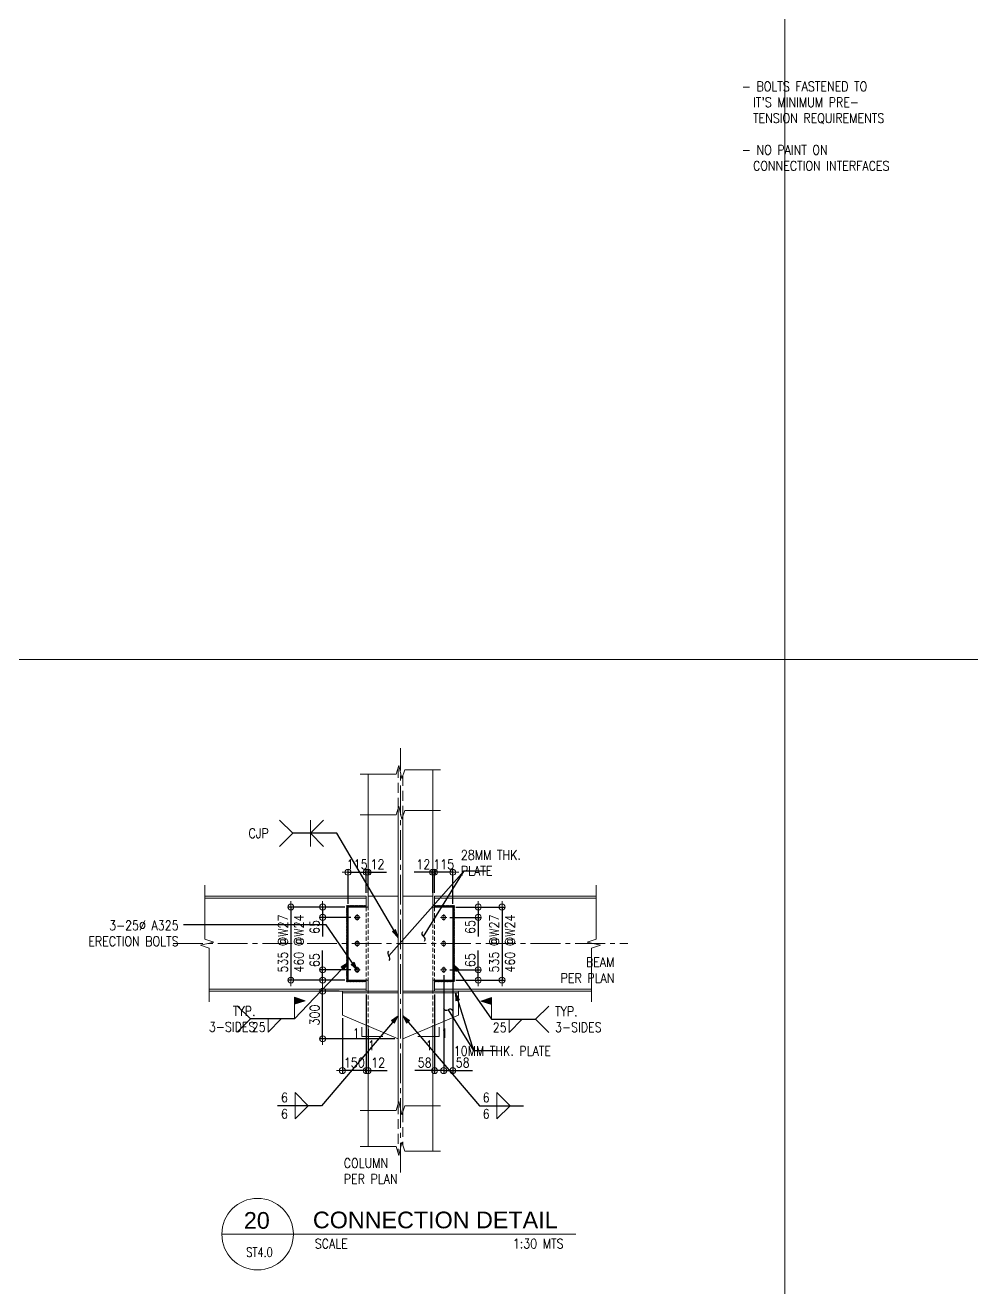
# Model space of a CAD drawing. Header units: millimetres. Extents: x 0 to 437400, y -4782 to 73710.
# Drawn here: x 87559 to 93515, y 4180 to 12128 of the extents above; entities that cross this region are included whole.
import ezdxf
from ezdxf.enums import TextEntityAlignment as Align

# ---------------------------------------------------------------- set-up
doc = ezdxf.new("R2010")
doc.units = ezdxf.units.MM
doc.header["$LTSCALE"] = 10
doc.header["$MEASUREMENT"] = 0
for name, pattern in [('CENTER2', [1.125, 0.75, -0.125, 0.125, -0.125]), ('HIDDEN', [0.375, 0.25, -0.125]), ('HIDDEN2', [0.1875, 0.125, -0.0625])]:
    doc.linetypes.add(name, pattern=pattern)
doc.layers.get('0').update_dxf_attribs({"lineweight": 9})
for name, color, linetype, lineweight in [('.3 - YELLOW', 2, 'Continuous', 15), ('DIM', 1, 'Continuous', 5), ('HATCH', 8, 'Continuous', 5), ('OUTLINE', 1, 'HIDDEN', 9), ('S-ANNO-DIMS', 1, 'Continuous', 5), ('S-Anno-Text', 52, 'Continuous', 15), ('S-ANNO-WELD', 1, 'Continuous', 9), ('S-BEAM', 3, 'Continuous', 15), ('S-BEAM-IDEN', 2, 'Continuous', 9), ('S-BRACE', 2, 'Continuous', 9), ('S-DETL-FAST', 40, 'Continuous', 9), ('S-DETL-LN04', 4, 'Continuous', 9), ('S_GUSSET PLATE', 4, 'Continuous', 15), ('S_PLATE', 2, 'Continuous', 15)]:
    doc.layers.add(name, color=color, linetype=linetype, lineweight=lineweight)
doc.layers.add('S-DETL-GRID', color=62, linetype='Continuous', lineweight=9, plot=False)
doc.styles.add('1', font='romans.shx', dxfattribs={"width": 0.85, "height": 60})
doc.styles.add('2', font='simplex.shx', dxfattribs={"width": 0.95, "height": 40})
doc.styles.add('SHEETNAME', font='simplex.shx', dxfattribs={"width": 0.75, "height": 200})
doc.styles.add('TITLE1', font='HELV.shx', dxfattribs={"height": 500})
doc.dimstyles.new('ESCA30', dxfattribs={"dimtxt": 60, "dimasz": 0.5, "dimexe": 20, "dimexo": 20, "dimgap": 20, "dimtad": 1, "dimdec": 0, "dimrnd": 1, "dimdsep": 46, "dimtxsty": '1', "dimblk1": 'ESCADIM_ARW', "dimblk2": 'ESCADIM_ARW', "dimsah": 1, "dimcen": 50, "dimclrd": 256, "dimclre": 256, "dimclrt": 52, "dimadec": 0, "dimazin": 0, "dimtfac": 1, "dimtdec": 0, "dimtofl": 0, "dimtmove": 0, "dimatfit": 3, "dimldrblk": 'ESCADIM_ARW', "dimfxl": 1, "dimtolj": 1, "dimtzin": 0, "dimarcsym": 0})
doc.dimstyles.new('ESCA_ARW$7', dxfattribs={"dimtxt": 200, "dimasz": 1, "dimexe": 100, "dimexo": 100, "dimgap": 100, "dimtad": 1, "dimdec": 0, "dimrnd": 1, "dimdsep": 46, "dimtxsty": '1', "dimblk1": 'dim_arw', "dimblk2": 'dim_arw', "dimsah": 1, "dimcen": 50, "dimclrd": 1, "dimclre": 256, "dimclrt": 52, "dimadec": 0, "dimazin": 0, "dimtfac": 1, "dimtofl": 0, "dimtmove": 0, "dimatfit": 3, "dimldrblk": 'dim_arw', "dimfxl": 1, "dimtolj": 1, "dimtzin": 0, "dimarcsym": 0})

# ---------------------------------------------------------------- blocks, each defined once
blk = doc.blocks.new('ESCADIM_ARW')
at = {"color": 9}
blk.add_line((75, 0), (-75, 0), dxfattribs=at)
blk.add_circle((0, 0), 37.5, dxfattribs=at)
blk = doc.blocks.new('*D212')
at = {"layer": 'Defpoints', "color": 0, "transparency": 16777216}
for p in [(90192.2, 6167.4), (90134.7, 6047.4), (90134.7, 5547.3)]:
    blk.add_point(p, dxfattribs=at)
at = {"layer": 'S-ANNO-DIMS', "lineweight": -2, "transparency": 16777216}
for p, q in [((90192.2, 6147.4), (90192.2, 5527.3)), ((90134.7, 6027.4), (90134.7, 5527.3)), ((90134.7, 5547.3), (90011.7, 5547.3)), ((90191.7, 5547.3), (90135.2, 5547.3))]:
    blk.add_line(p, q, dxfattribs=at)
at = {"layer": 'S-ANNO-DIMS', "lineweight": -2, "transparency": 16777216, "xscale": 0.5, "yscale": 0.5, "zscale": 0.5, "rotation": 180}
blk.add_blockref('ESCADIM_ARW', (90134.7, 5547.3), dxfattribs=at)
at = {"layer": 'S-ANNO-DIMS', "lineweight": -2, "transparency": 16777216, "xscale": 0.5, "yscale": 0.5, "zscale": 0.5}
blk.add_blockref('ESCADIM_ARW', (90192.2, 5547.3), dxfattribs=at)
at = {"layer": 'S-ANNO-DIMS', "color": 52, "transparency": 16777216, "insert": (90072.9, 5597.3), "char_height": 60, "attachment_point": 5, "style": '1'}
blk.add_mtext('\\A1;58', dxfattribs=at)
blk = doc.blocks.new('*D213')
at = {"layer": 'Defpoints', "color": 0, "transparency": 16777216}
for p in [(90192.2, 6167.4), (90249.7, 6121.8), (90249.7, 5547.3)]:
    blk.add_point(p, dxfattribs=at)
at = {"layer": 'S-ANNO-DIMS', "lineweight": -2, "transparency": 16777216}
for p, q in [((90192.2, 6147.4), (90192.2, 5527.3)), ((90249.7, 6101.8), (90249.7, 5527.3)), ((90192.7, 5547.3), (90249.2, 5547.3)), ((90249.7, 5547.3), (90372.8, 5547.3))]:
    blk.add_line(p, q, dxfattribs=at)
at = {"layer": 'S-ANNO-DIMS', "lineweight": -2, "transparency": 16777216, "xscale": 0.5, "yscale": 0.5, "zscale": 0.5, "rotation": 180}
blk.add_blockref('ESCADIM_ARW', (90192.2, 5547.3), dxfattribs=at)
at = {"layer": 'S-ANNO-DIMS', "lineweight": -2, "transparency": 16777216, "xscale": 0.5, "yscale": 0.5, "zscale": 0.5}
blk.add_blockref('ESCADIM_ARW', (90249.7, 5547.3), dxfattribs=at)
at = {"layer": 'S-ANNO-DIMS', "color": 52, "transparency": 16777216, "insert": (90311.5, 5597.3), "char_height": 60, "attachment_point": 5, "style": '1'}
blk.add_mtext('\\A1;58', dxfattribs=at)
blk = doc.blocks.new('*D214')
at = {"layer": 'Defpoints', "color": 0, "transparency": 16777216}
for p in [(90134.7, 6796.1), (90134.7, 6646.1), (90249.7, 6576.8)]:
    blk.add_point(p, dxfattribs=at)
at = {"layer": 'S-ANNO-DIMS', "lineweight": -2, "transparency": 16777216}
for p, q in [((90134.7, 6666.1), (90134.7, 6816.1)), ((90249.2, 6796.1), (90135.2, 6796.1)), ((90249.7, 6596.8), (90249.7, 6816.1))]:
    blk.add_line(p, q, dxfattribs=at)
at = {"layer": 'S-ANNO-DIMS', "lineweight": -2, "transparency": 16777216, "xscale": 0.5, "yscale": 0.5, "zscale": 0.5, "rotation": 180}
blk.add_blockref('ESCADIM_ARW', (90134.7, 6796.1), dxfattribs=at)
at = {"layer": 'S-ANNO-DIMS', "lineweight": -2, "transparency": 16777216, "xscale": 0.5, "yscale": 0.5, "zscale": 0.5}
blk.add_blockref('ESCADIM_ARW', (90249.7, 6796.1), dxfattribs=at)
at = {"layer": 'S-ANNO-DIMS', "color": 52, "transparency": 16777216, "insert": (90192.2, 6846.1), "char_height": 60, "attachment_point": 5, "style": '1'}
blk.add_mtext('\\A1;115', dxfattribs=at)
blk = doc.blocks.new('*D215')
at = {"layer": 'Defpoints', "color": 0, "transparency": 16777216}
for p in [(89704.9, 6047.4), (89554.9, 5897.4), (89554.9, 5547.3)]:
    blk.add_point(p, dxfattribs=at)
at = {"layer": 'S-ANNO-DIMS', "lineweight": -2, "transparency": 16777216}
for p, q in [((89704.9, 6027.4), (89704.9, 5527.3)), ((89554.9, 5877.4), (89554.9, 5527.3)), ((89704.4, 5547.3), (89555.4, 5547.3))]:
    blk.add_line(p, q, dxfattribs=at)
at = {"layer": 'S-ANNO-DIMS', "lineweight": -2, "transparency": 16777216, "xscale": 0.5, "yscale": 0.5, "zscale": 0.5, "rotation": 180}
blk.add_blockref('ESCADIM_ARW', (89554.9, 5547.3), dxfattribs=at)
at = {"layer": 'S-ANNO-DIMS', "lineweight": -2, "transparency": 16777216, "xscale": 0.5, "yscale": 0.5, "zscale": 0.5}
blk.add_blockref('ESCADIM_ARW', (89704.9, 5547.3), dxfattribs=at)
at = {"layer": 'S-ANNO-DIMS', "color": 52, "transparency": 16777216, "insert": (89629.9, 5597.3), "char_height": 60, "attachment_point": 5, "style": '1'}
blk.add_mtext('\\A1;150', dxfattribs=at)
blk = doc.blocks.new('*D216')
at = {"layer": 'Defpoints', "color": 0, "transparency": 16777216}
for p in [(89430.4, 6047.4), (89554.9, 6047.4), (89905.1, 5747.4)]:
    blk.add_point(p, dxfattribs=at)
at = {"layer": 'S-ANNO-DIMS', "lineweight": -2, "transparency": 16777216}
for p, q in [((89534.9, 6047.4), (89410.4, 6047.4)), ((89430.4, 5747.9), (89430.4, 6046.9)), ((89885.1, 5747.4), (89410.4, 5747.4))]:
    blk.add_line(p, q, dxfattribs=at)
at = {"layer": 'S-ANNO-DIMS', "lineweight": -2, "transparency": 16777216, "xscale": 0.5, "yscale": 0.5, "zscale": 0.5}
for p, rotation in [((89430.4, 6047.4), 90), ((89430.4, 5747.4), 270)]:
    blk.add_blockref('ESCADIM_ARW', p, dxfattribs=dict(at, rotation=rotation))
at = {"layer": 'S-ANNO-DIMS', "color": 52, "transparency": 16777216, "insert": (89380.4, 5897.4), "char_height": 60, "attachment_point": 5, "rotation": 90, "style": '1'}
blk.add_mtext('\\A1;300', dxfattribs=at)
blk = doc.blocks.new('*D217')
at = {"layer": 'Defpoints', "color": 0, "transparency": 16777216}
for p in [(90134.7, 6796.1), (90123.2, 6646.4), (90134.7, 6646.1)]:
    blk.add_point(p, dxfattribs=at)
at = {"layer": 'S-ANNO-DIMS', "lineweight": -2, "transparency": 16777216}
for p, q in [((90122.7, 6796.1), (90006.9, 6796.1)), ((90123.2, 6666.4), (90123.2, 6816.1)), ((90134.7, 6666.1), (90134.7, 6816.1)), ((90135.2, 6796.1), (90135.7, 6796.1))]:
    blk.add_line(p, q, dxfattribs=at)
at = {"layer": 'S-ANNO-DIMS', "lineweight": -2, "transparency": 16777216, "xscale": 0.5, "yscale": 0.5, "zscale": 0.5}
blk.add_blockref('ESCADIM_ARW', (90123.2, 6796.1), dxfattribs=at)
at = {"layer": 'S-ANNO-DIMS', "lineweight": -2, "transparency": 16777216, "xscale": 0.5, "yscale": 0.5, "zscale": 0.5, "rotation": 180}
blk.add_blockref('ESCADIM_ARW', (90134.7, 6796.1), dxfattribs=at)
at = {"layer": 'S-ANNO-DIMS', "color": 52, "transparency": 16777216, "insert": (90064.6, 6846.1), "char_height": 60, "attachment_point": 5, "style": '1'}
blk.add_mtext('\\A1;12', dxfattribs=at)
blk = doc.blocks.new('HBOLTP')
at = {"color": 0, "linetype": 'ByBlock'}
blk.add_lwpolyline([(-0.25, 0.43), (-0.5, 0), (-0.25, -0.43), (0.25, -0.43), (0.5, 0), (0.25, 0.43)], close=True, dxfattribs=at)
blk.add_circle((0, 0), 0.433, dxfattribs=at)
blk = doc.blocks.new('*D218')
at = {"layer": 'Defpoints', "color": 0, "transparency": 16777216}
for p in [(90249.7, 6576.8), (90249.7, 6116.8), (90559.7, 6116.8)]:
    blk.add_point(p, dxfattribs=at)
at = {"layer": 'S-ANNO-DIMS', "lineweight": -2, "transparency": 16777216}
for p, q in [((90269.7, 6576.8), (90579.7, 6576.8)), ((90559.7, 6576.3), (90559.7, 6117.3)), ((90269.7, 6116.8), (90579.7, 6116.8))]:
    blk.add_line(p, q, dxfattribs=at)
at = {"layer": 'S-ANNO-DIMS', "lineweight": -2, "transparency": 16777216, "xscale": 0.5, "yscale": 0.5, "zscale": 0.5}
for p, rotation in [((90559.7, 6576.8), 90), ((90559.7, 6116.8), 270)]:
    blk.add_blockref('ESCADIM_ARW', p, dxfattribs=dict(at, rotation=rotation))
at = {"layer": 'S-ANNO-DIMS', "color": 52, "transparency": 16777216, "char_height": 60, "attachment_point": 5, "rotation": 90, "style": '1'}
for s, insert in [('\\A1;535 @W27   ', (90509.7, 6346.8)), ('\\A1;460 @W24', (90609.7, 6346.8))]:
    blk.add_mtext(s, dxfattribs=dict(at, insert=insert))
blk = doc.blocks.new('*D219')
at = {"layer": 'Defpoints', "color": 0, "transparency": 16777216}
for p in [(90249.7, 6576.8), (90409.7, 6576.8), (90211.7, 6511.8)]:
    blk.add_point(p, dxfattribs=at)
at = {"layer": 'S-ANNO-DIMS', "lineweight": -2, "transparency": 16777216}
for p, q in [((90269.7, 6576.8), (90429.7, 6576.8)), ((90409.7, 6576.3), (90409.7, 6512.3)), ((90231.7, 6511.8), (90429.7, 6511.8)), ((90409.7, 6511.8), (90409.7, 6391.1))]:
    blk.add_line(p, q, dxfattribs=at)
at = {"layer": 'S-ANNO-DIMS', "lineweight": -2, "transparency": 16777216, "xscale": 0.5, "yscale": 0.5, "zscale": 0.5}
for p, rotation in [((90409.7, 6576.8), 90), ((90409.7, 6511.8), 270)]:
    blk.add_blockref('ESCADIM_ARW', p, dxfattribs=dict(at, rotation=rotation))
at = {"layer": 'S-ANNO-DIMS', "color": 52, "transparency": 16777216, "insert": (90359.7, 6451.2), "char_height": 60, "attachment_point": 5, "rotation": 90, "style": '1'}
blk.add_mtext('\\A1;65', dxfattribs=at)
blk = doc.blocks.new('*D220')
at = {"layer": 'Defpoints', "color": 0, "transparency": 16777216}
for p in [(90211.7, 6181.8), (90249.7, 6116.8), (90409.7, 6116.8)]:
    blk.add_point(p, dxfattribs=at)
at = {"layer": 'S-ANNO-DIMS', "lineweight": -2, "transparency": 16777216}
for p, q in [((90409.7, 6181.8), (90409.7, 6302.4)), ((90231.7, 6181.8), (90429.7, 6181.8)), ((90409.7, 6117.3), (90409.7, 6181.3)), ((90269.7, 6116.8), (90429.7, 6116.8))]:
    blk.add_line(p, q, dxfattribs=at)
at = {"layer": 'S-ANNO-DIMS', "lineweight": -2, "transparency": 16777216, "xscale": 0.5, "yscale": 0.5, "zscale": 0.5}
for p, rotation in [((90409.7, 6181.8), 90), ((90409.7, 6116.8), 270)]:
    blk.add_blockref('ESCADIM_ARW', p, dxfattribs=dict(at, rotation=rotation))
at = {"layer": 'S-ANNO-DIMS', "color": 52, "transparency": 16777216, "insert": (90359.7, 6242.4), "char_height": 60, "attachment_point": 5, "rotation": 90, "style": '1'}
blk.add_mtext('\\A1;65', dxfattribs=at)
blk = doc.blocks.new('*D221')
at = {"layer": 'Defpoints', "color": 0, "transparency": 16777216}
for p in [(89704.9, 6047.4), (89716.9, 5828.1), (89716.9, 5547.3)]:
    blk.add_point(p, dxfattribs=at)
at = {"layer": 'S-ANNO-DIMS', "lineweight": -2, "transparency": 16777216}
for p, q in [((89704.9, 6027.4), (89704.9, 5527.3)), ((89716.9, 5808.1), (89716.9, 5527.3)), ((89704.4, 5547.3), (89703.9, 5547.3)), ((89717.4, 5547.3), (89837.6, 5547.3))]:
    blk.add_line(p, q, dxfattribs=at)
at = {"layer": 'S-ANNO-DIMS', "lineweight": -2, "transparency": 16777216, "xscale": 0.5, "yscale": 0.5, "zscale": 0.5}
blk.add_blockref('ESCADIM_ARW', (89704.9, 5547.3), dxfattribs=at)
at = {"layer": 'S-ANNO-DIMS', "lineweight": -2, "transparency": 16777216, "xscale": 0.5, "yscale": 0.5, "zscale": 0.5, "rotation": 180}
blk.add_blockref('ESCADIM_ARW', (89716.9, 5547.3), dxfattribs=at)
at = {"layer": 'S-ANNO-DIMS', "color": 52, "transparency": 16777216, "insert": (89779.9, 5597.3), "char_height": 60, "attachment_point": 5, "style": '1'}
blk.add_mtext('\\A1;12', dxfattribs=at)
blk = doc.blocks.new('*D222')
at = {"layer": 'Defpoints', "color": 0, "transparency": 16777216}
for p in [(89705.4, 6796.1), (89705.4, 6646.1), (89590.4, 6576.8)]:
    blk.add_point(p, dxfattribs=at)
at = {"layer": 'S-ANNO-DIMS', "lineweight": -2, "transparency": 16777216}
for p, q in [((89590.4, 6596.8), (89590.4, 6816.1)), ((89590.9, 6796.1), (89704.9, 6796.1)), ((89705.4, 6666.1), (89705.4, 6816.1))]:
    blk.add_line(p, q, dxfattribs=at)
at = {"layer": 'S-ANNO-DIMS', "lineweight": -2, "transparency": 16777216, "xscale": 0.5, "yscale": 0.5, "zscale": 0.5, "rotation": 180}
blk.add_blockref('ESCADIM_ARW', (89590.4, 6796.1), dxfattribs=at)
at = {"layer": 'S-ANNO-DIMS', "lineweight": -2, "transparency": 16777216, "xscale": 0.5, "yscale": 0.5, "zscale": 0.5}
blk.add_blockref('ESCADIM_ARW', (89705.4, 6796.1), dxfattribs=at)
at = {"layer": 'S-ANNO-DIMS', "color": 52, "transparency": 16777216, "insert": (89647.9, 6846.1), "char_height": 60, "attachment_point": 5, "style": '1'}
blk.add_mtext('\\A1;115', dxfattribs=at)
blk = doc.blocks.new('*D223')
at = {"layer": 'Defpoints', "color": 0, "transparency": 16777216}
for p in [(89705.4, 6796.1), (89705.4, 6646.1), (89716.9, 6646.4)]:
    blk.add_point(p, dxfattribs=at)
at = {"layer": 'S-ANNO-DIMS', "lineweight": -2, "transparency": 16777216}
for p, q in [((89704.9, 6796.1), (89704.4, 6796.1)), ((89705.4, 6666.1), (89705.4, 6816.1)), ((89716.9, 6666.4), (89716.9, 6816.1)), ((89717.4, 6796.1), (89833.2, 6796.1))]:
    blk.add_line(p, q, dxfattribs=at)
at = {"layer": 'S-ANNO-DIMS', "lineweight": -2, "transparency": 16777216, "xscale": 0.5, "yscale": 0.5, "zscale": 0.5}
blk.add_blockref('ESCADIM_ARW', (89705.4, 6796.1), dxfattribs=at)
at = {"layer": 'S-ANNO-DIMS', "lineweight": -2, "transparency": 16777216, "xscale": 0.5, "yscale": 0.5, "zscale": 0.5, "rotation": 180}
blk.add_blockref('ESCADIM_ARW', (89716.9, 6796.1), dxfattribs=at)
at = {"layer": 'S-ANNO-DIMS', "color": 52, "transparency": 16777216, "insert": (89775.6, 6846.1), "char_height": 60, "attachment_point": 5, "style": '1'}
blk.add_mtext('\\A1;12', dxfattribs=at)
blk = doc.blocks.new('*D224')
at = {"layer": 'Defpoints', "color": 0, "transparency": 16777216}
for p in [(89590.4, 6576.8), (89230.4, 6116.8), (89590.4, 6116.8)]:
    blk.add_point(p, dxfattribs=at)
at = {"layer": 'S-ANNO-DIMS', "lineweight": -2, "transparency": 16777216}
for p, q in [((89570.4, 6576.8), (89210.4, 6576.8)), ((89230.4, 6576.3), (89230.4, 6117.3)), ((89570.4, 6116.8), (89210.4, 6116.8))]:
    blk.add_line(p, q, dxfattribs=at)
at = {"layer": 'S-ANNO-DIMS', "lineweight": -2, "transparency": 16777216, "xscale": 0.5, "yscale": 0.5, "zscale": 0.5}
for p, rotation in [((89230.4, 6576.8), 90), ((89230.4, 6116.8), 270)]:
    blk.add_blockref('ESCADIM_ARW', p, dxfattribs=dict(at, rotation=rotation))
at = {"layer": 'S-ANNO-DIMS', "color": 52, "transparency": 16777216, "char_height": 60, "attachment_point": 5, "rotation": 90, "style": '1'}
for s, insert in [('\\A1;535 @W27   ', (89180.4, 6346.8)), ('\\A1;460 @W24', (89280.4, 6346.8))]:
    blk.add_mtext(s, dxfattribs=dict(at, insert=insert))
blk = doc.blocks.new('*D225')
at = {"layer": 'Defpoints', "color": 0, "transparency": 16777216}
for p in [(89430.4, 6576.8), (89590.4, 6576.8), (89628.5, 6511.8)]:
    blk.add_point(p, dxfattribs=at)
at = {"layer": 'S-ANNO-DIMS', "lineweight": -2, "transparency": 16777216}
for p, q in [((89570.4, 6576.8), (89410.4, 6576.8)), ((89430.4, 6576.3), (89430.4, 6512.3)), ((89608.5, 6511.8), (89410.4, 6511.8)), ((89430.4, 6511.8), (89430.4, 6391.1))]:
    blk.add_line(p, q, dxfattribs=at)
at = {"layer": 'S-ANNO-DIMS', "lineweight": -2, "transparency": 16777216, "xscale": 0.5, "yscale": 0.5, "zscale": 0.5}
for p, rotation in [((89430.4, 6576.8), 90), ((89430.4, 6511.8), 270)]:
    blk.add_blockref('ESCADIM_ARW', p, dxfattribs=dict(at, rotation=rotation))
at = {"layer": 'S-ANNO-DIMS', "color": 52, "transparency": 16777216, "insert": (89380.4, 6451.2), "char_height": 60, "attachment_point": 5, "rotation": 90, "style": '1'}
blk.add_mtext('\\A1;65', dxfattribs=at)
blk = doc.blocks.new('*D226')
at = {"layer": 'Defpoints', "color": 0, "transparency": 16777216}
for p in [(89628.5, 6181.8), (89430.4, 6116.8), (89590.4, 6116.8)]:
    blk.add_point(p, dxfattribs=at)
at = {"layer": 'S-ANNO-DIMS', "lineweight": -2, "transparency": 16777216}
for p, q in [((89430.4, 6181.8), (89430.4, 6302.4)), ((89608.5, 6181.8), (89410.4, 6181.8)), ((89430.4, 6117.3), (89430.4, 6181.3)), ((89570.4, 6116.8), (89410.4, 6116.8))]:
    blk.add_line(p, q, dxfattribs=at)
at = {"layer": 'S-ANNO-DIMS', "lineweight": -2, "transparency": 16777216, "xscale": 0.5, "yscale": 0.5, "zscale": 0.5}
for p, rotation in [((89430.4, 6181.8), 90), ((89430.4, 6116.8), 270)]:
    blk.add_blockref('ESCADIM_ARW', p, dxfattribs=dict(at, rotation=rotation))
at = {"layer": 'S-ANNO-DIMS', "color": 52, "transparency": 16777216, "insert": (89380.4, 6242.4), "char_height": 60, "attachment_point": 5, "rotation": 90, "style": '1'}
blk.add_mtext('\\A1;65', dxfattribs=at)
blk = doc.blocks.new('dim_arw')
h = blk.add_hatch(color=256)
h.paths.add_polyline_path([(-125.6, 29.45), (0, 0), (-125.6, -29.45, -0.115681), (-132.51, 0, -0.115681)])
h.paths.add_polyline_path([(-249.02, 58.4), (-125.6, 29.45, 0.115681), (-132.51, 0, 0.115681), (-125.6, -29.45), (-249.02, -58.4)])
for p, q in [((0, 0), (-249.02, 58.4)), ((-249.02, 58.4), (-249.02, -58.4)), ((0, 0), (-249.02, -58.4))]:
    blk.add_line(p, q)
blk = doc.blocks.new('*U8')
at = {"layer": 'S-ANNO-WELD'}
blk.add_line((0, 0), (0, 0.225), dxfattribs=at)
blk.add_lwpolyline([(0, 0.182), (0, 0.268), (-0.13, 0.225), (0, 0.182)], dxfattribs=at)
blk.add_solid([(0, 0.182), (-0.13, 0.225), (0, 0.268)], dxfattribs=at)

msp = doc.modelspace()

# ---------------------------------------------------------------- hatches: boundary and pattern name
at = {"layer": 'HATCH'}
h = msp.add_hatch(dxfattribs=at)
h.set_pattern_fill('ANSI37', color=256, scale=40, style=0)
h.paths.add_polyline_path([(89580.4, 6586.8), (89705.4, 6586.8), (89705.4, 6576.8), (89590.4, 6576.8), (89590.4, 6116.8), (89705.4, 6116.8), (89705.4, 6106.8), (89580.4, 6106.8)])
h = msp.add_hatch(dxfattribs=at)
h.set_pattern_fill('ANSI37', color=256, scale=40, style=0)
h.paths.add_polyline_path([(90259.7, 6586.8), (90134.7, 6586.8), (90134.7, 6576.8), (90249.7, 6576.8), (90249.7, 6116.8), (90134.7, 6116.8), (90134.7, 6106.8), (90259.7, 6106.8)])

# ---------------------------------------------------------------- linework, layer by layer
at = {"layer": '.3 - YELLOW'}
for points in [[(89716.9, 6110.8, 0.414214), (89710.9, 6116.8), (89590.4, 6116.8), (89590.4, 6576.8), (89710.9, 6576.8, 0.414214), (89716.9, 6582.8), (89716.9, 6646.1), (89905.1, 6646.1), (89905.1, 6047.4), (89716.9, 6047.4)], [(90123.2, 6110.8, -0.414214), (90129.2, 6116.8), (90249.7, 6116.8), (90249.7, 6576.8), (90129.2, 6576.8, -0.414214), (90123.2, 6582.8), (90123.2, 6646.1), (89935, 6646.1), (89935, 6047.4), (90123.2, 6047.4)]]:
    msp.add_lwpolyline(points, format="xyb", close=True, dxfattribs=at)
at = {"color": 251}
for points in [[(90173.2, 7441.2), (89947.9, 7441.2), (89929.5, 7385.7), (89910.6, 7469), (89892.3, 7413.4), (89666.9, 7413.4)], [(90173.2, 5041.2), (89947.9, 5041.2), (89929.5, 5096.8), (89910.6, 5013.4), (89892.3, 5069), (89666.9, 5069)]]:
    msp.add_lwpolyline(points, dxfattribs=at)
at = {"color": 1}
for points in [[(90173.2, 7185.2), (89947.9, 7185.2), (89929.5, 7129.6), (89910.6, 7213), (89892.3, 7157.4), (89666.9, 7157.4)], [(88689.1, 6714.3), (88689.1, 6374.6), (88744.7, 6356.3), (88661.3, 6337.3), (88716.9, 6319), (88716.9, 5979.3)], [(91151, 6714.3), (91151, 6374.6), (91095.4, 6356.3), (91178.8, 6337.3), (91123.2, 6319), (91123.2, 5979.3)], [(90173.2, 5325.1), (89947.9, 5325.1), (89929.5, 5269.5), (89910.6, 5352.9), (89892.3, 5297.3), (89666.9, 5297.3)]]:
    msp.add_lwpolyline(points, dxfattribs=at)
at = {"color": 254}
for points in [[(89677, 5821.3), (89677, 5762.2), (89810.1, 5762.2)], [(90163.1, 5821.3), (90163.1, 5762.2), (90030, 5762.2)]]:
    msp.add_lwpolyline(points, dxfattribs=at)
at = {"layer": 'OUTLINE', "linetype": 'HIDDEN', "ltscale": 10}
for p, q in [((89705.4, 6576.8), (89705.4, 6116.8)), ((90134.7, 6576.8), (90134.7, 6116.8))]:
    msp.add_line(p, q, dxfattribs=at)
at = {"layer": 'OUTLINE', "color": 3, "linetype": 'HIDDEN', "ltscale": 10}
for p, q in [((89716.9, 6582.8), (89716.9, 5828.1)), ((90123.2, 6582.8), (90123.2, 5828.1))]:
    msp.add_line(p, q, dxfattribs=at)
at = {"layer": 'S-ANNO-DIMS', "linetype": 'CENTER2'}
for p, q in [((89647.9, 6531.2), (89647.9, 6492.4)), ((90192.2, 6531.2), (90192.2, 6492.4)), ((89628.5, 6511.8), (89667.3, 6511.8)), ((90211.7, 6511.8), (90172.8, 6511.8)), ((89647.9, 6327.4), (89647.9, 6366.2)), ((90192.2, 6327.4), (90192.2, 6366.2)), ((89628.5, 6346.8), (89667.3, 6346.8)), ((90211.7, 6346.8), (90172.8, 6346.8)), ((89647.9, 6162.4), (89647.9, 6201.2)), ((90192.2, 6162.4), (90192.2, 6201.2)), ((89628.5, 6181.8), (89667.3, 6181.8)), ((90211.7, 6181.8), (90172.8, 6181.8))]:
    msp.add_line(p, q, dxfattribs=at)
at = {"layer": 'S-Anno-Text', "color": 1}
msp.add_line((88796.1, 4518), (91023.9, 4518), dxfattribs=at)
msp.add_circle((89021.1, 4518), 225, dxfattribs=at)
at = {"layer": 'S-ANNO-WELD'}
for points in [[(89160, 7124.5), (89243.1, 7041.4), (89160, 6958.4)], [(89353.8, 7124.5), (89353.8, 7041.4), (89436.9, 7124.5)], [(89353.8, 6958.4), (89353.8, 7041.4), (89436.9, 6958.4)], [(88893.3, 5955.5), (88976.4, 5872.4), (88893.3, 5789.3)], [(90853, 5953.3), (90770, 5870.2), (90853, 5787.1)], [(89087.2, 5872.4), (89087.2, 5789.3), (89170.2, 5872.4)], [(90603.8, 5870.2), (90603.8, 5787.1), (90686.9, 5870.2)], [(89257.3, 5326.6), (89257.3, 5409.7), (89340.4, 5326.6)], [(90527.4, 5326.6), (90527.4, 5409.7), (90610.5, 5326.6)], [(89257.3, 5326.6), (89257.3, 5243.5), (89340.4, 5326.6)], [(90527.4, 5326.6), (90527.4, 5243.5), (90610.5, 5326.6)]]:
    msp.add_lwpolyline(points, dxfattribs=at)
at = {"layer": 'S-BEAM', "ltscale": 0.25}
for points in [[(89716.9, 6646.1), (89716.9, 7413.4)], [(90123.2, 6509.1), (90123.2, 7441.2)], [(89716.9, 5069), (89716.9, 5828.1)], [(90123.2, 5041.2), (90123.2, 5828.1)]]:
    msp.add_lwpolyline(points, dxfattribs=at)
at = {"layer": 'S-BEAM-IDEN', "ltscale": 0.25}
for p, q in [((89705.4, 6633.3), (88689.1, 6633.3)), ((90134.7, 6633.3), (91151, 6633.3)), ((89705.4, 6060.3), (88716.9, 6060.3)), ((90134.7, 6060.3), (91123.2, 6060.3))]:
    msp.add_line(p, q, dxfattribs=at)
for points in [[(88689.1, 6646.1), (89705.4, 6646.1), (89705.4, 6576.8)], [(91151, 6646.1), (90134.7, 6646.1), (90134.7, 6576.8)], [(89705.4, 6116.8), (89705.4, 6047.4), (88716.9, 6047.4)], [(90134.7, 6116.8), (90134.7, 6047.4), (91123.2, 6047.4)]]:
    msp.add_lwpolyline(points, dxfattribs=at)
at = {"layer": 'S-BRACE', "color": 252, "linetype": 'CENTER2', "ltscale": 25}
for p, q in [((89920.1, 4905.1), (89920.1, 7577.3)), ((88489.1, 6346.8), (91351, 6346.8))]:
    msp.add_line(p, q, dxfattribs=at)
at = {"layer": 'S-DETL-GRID'}
for p, q in [((92340, 20340), (92340, 0)), ((102060, 8136), (72900, 8136))]:
    msp.add_line(p, q, dxfattribs=at)
at = {"layer": 'S-DETL-LN04', "color": 8, "linetype": 'HIDDEN2', "ltscale": 50}
for p, q in [((89905.1, 7452.5), (89905.1, 7196.5)), ((89935, 7402.2), (89935, 7146.1)), ((89905.1, 5336.4), (89905.1, 5030)), ((89935, 5286), (89935, 5080.3))]:
    msp.add_line(p, q, dxfattribs=at)
at = {"layer": 'S_GUSSET PLATE'}
for p, q in [((89905.1, 5336.4), (89905.1, 7196.5)), ((89935, 5286), (89935, 7146.1))]:
    msp.add_line(p, q, dxfattribs=at)
for points in [[(89905.1, 6037.4), (89554.9, 6037.4), (89554.9, 5897.4), (89905.1, 5747.4)], [(89935, 6037.4), (90285.2, 6037.4), (90285.2, 5897.4), (89935, 5747.4)]]:
    msp.add_lwpolyline(points, close=True, dxfattribs=at)
at = {"layer": 'S_PLATE', "color": 3}
for points in [[(89554.9, 6047.4), (89905.1, 6047.4), (89905.1, 6037.4), (89554.9, 6037.4)], [(90285.2, 6047.4), (89935, 6047.4), (89935, 6037.4), (90285.2, 6037.4)]]:
    msp.add_lwpolyline(points, close=True, dxfattribs=at)

# ---------------------------------------------------------------- block references
at = {"layer": 'S-ANNO-WELD'}
for p, xscale, yscale, zscale in [((89253.3, 5872.4), -512.0000000000233, 511.999999999997, 511.9999999999999), ((90493, 5870.2), 512.0000000000233, 512.0000000000233, 512.0000000000233)]:
    msp.add_blockref('*U8', p, dxfattribs=dict(at, xscale=xscale, yscale=yscale, zscale=zscale))
at = {"layer": 'S-DETL-FAST', "linetype": 'ByBlock', "yscale": 28.86751345949947, "zscale": 28.86751345949947}
for p, xscale in [((89647.9, 6511.8), -28.86751345949947), ((90192.2, 6511.8), 28.86751345949947)]:
    msp.add_blockref('HBOLTP', p, dxfattribs=dict(at, xscale=xscale))
at = {"layer": 'S-DETL-FAST', "linetype": 'ByBlock', "yscale": 28.86751345949947, "zscale": 28.86751345949947, "rotation": 180}
for p, xscale in [((89647.9, 6346.8), 28.86751345949947), ((90192.2, 6346.8), -28.86751345949947), ((89647.9, 6181.8), 28.86751345949947), ((90192.2, 6181.8), -28.86751345949947)]:
    msp.add_blockref('HBOLTP', p, dxfattribs=dict(at, xscale=xscale))

# ---------------------------------------------------------------- texts
at = {"layer": 'DIM', "color": 52, "char_height": 60, "style": '1'}
for s, insert, attachment_point in [("\\A1;\\pxql;- BOLTS FASTENED TO\\P  IT'S MINIMUM PRE-\\P  TENSION REQUIREMENTS\\P\\P- NO PAINT ON\\P  CONNECTION INTERFACES", (92533.3, 11493), 5), ('\\A1;\\pxql;CJP', (89027.8, 7041.4), 5), ('\\A1;\\pxql;28MM THK.\\PPLATE', (90489.4, 6854.9), 5), ('\\A1;3-25∅ A325\\PERECTION BOLTS', (88524, 6411.4), 6), ('\\A1;\\pxqr;BEAM \\PPER PLAN', (91097.4, 6179.7), 5), ('\\A1;\\pxqr;TYP.\\P3-SIDES', (88861.4, 5872.4), 5), ('\\A1;\\pxqj;25', (89027.8, 5821.1), 5), ('1', (89641.9, 5782.8, 0), 5), ('1', (90198.2, 5782.8, 0), 5), ('\\A1;\\pxqj;25', (90544.4, 5818.9), 5), ('1', (89738.7, 5706.3), 5), ('1', (90101.4, 5706.3), 5), ('\\A1;\\pxql;10MM THK. PLATE', (90561.4, 5670.9), 5), ('\\A1;\\pxqj;6', (89198, 5377.9), 5), ('\\A1;\\pxqj;6', (90468, 5377.9), 5), ('\\A1;\\pxqj;6', (89198, 5275.3), 5), ('\\A1;\\pxqj;6', (90468, 5275.3), 5), ('\\A1;\\pxql;COLUMN \\PPER PLAN', (89732.8, 4915.3), 5)]:
    msp.add_mtext(s, dxfattribs=dict(at, insert=insert, attachment_point=attachment_point))
at = {"layer": 'DIM', "color": 52, "insert": (92444.6, 5870.2), "char_height": 60, "width": 3102.961, "attachment_point": 5, "style": '1'}
msp.add_mtext('\\A1;\\pxql;TYP.\\P3-SIDES', dxfattribs=at)
at = {"layer": 'S-Anno-Text', "color": 5, "style": 'TITLE1'}
msp.add_text('20', height=105, dxfattribs=at).set_placement((89016.3, 4552), align=Align.CENTER)
msp.add_text('CONNECTION DETAIL', height=105, dxfattribs=at).set_placement((89369.2, 4554.8))
at = {"layer": 'S-Anno-Text', "style": '2', "width": 0.85}
msp.add_text('SCALE', height=60, dxfattribs=at).set_placement((89381.1, 4428))
msp.add_text('1:30 MTS', height=60, dxfattribs=at).set_placement((90946.7, 4428), align=Align.RIGHT)
at = {"layer": 'S-Anno-Text', "style": 'SHEETNAME', "width": 0.75}
msp.add_text('ST4.0', height=60, dxfattribs=at).set_placement((89033.6, 4374.6), align=Align.CENTER)

# ---------------------------------------------------------------- dimensions: what is measured, and where the dimension line sits
at = {"layer": 'S-ANNO-DIMS'}
for base, p1, p2, picture, middle in [((89705.4, 6796.1), (89590.4, 6576.8), (89705.4, 6646.1), '*D222', (89647.9, 6796.1)), ((90134.7296, 6796.123), (90123.1964, 6646.3515), (90134.7296, 6646.123), '*D217', (90064.5536, 6796.123)), ((89554.9, 5547.3), (89704.9, 6047.4), (89554.9, 5897.4), '*D215', (89629.9, 5547.3))]:
    dim = msp.add_linear_dim(base=base, p1=p1, p2=p2, dimstyle='ESCA30', dxfattribs=at)
    dim.commit()
    dim.dimension.update_dxf_attribs({"geometry": picture, "text_midpoint": middle, "dimtype": 160})
for base, p1, p2, angle, picture, middle in [((89705.3903, 6796.123), (89716.9234, 6646.3515), (89705.3903, 6646.123), 180, '*D223', (89775.5663, 6796.123)), ((90134.7, 6796.1), (90249.7, 6576.8), (90134.7, 6646.1), 180, '*D214', (90192.2, 6796.1)), ((89430.4, 6576.8), (89628.5, 6511.8), (89590.4, 6576.8), 90, '*D225', (89430.4, 6451.2)), ((90409.7, 6576.8), (90211.7, 6511.8), (90249.7, 6576.8), 90, '*D219', (90409.7, 6451.2)), ((89430.4, 6116.8), (89628.5, 6181.8), (89590.4, 6116.8), 270, '*D226', (89430.4, 6242.4)), ((90409.7, 6116.8), (90211.7, 6181.8), (90249.7, 6116.8), 270, '*D220', (90409.7, 6242.4)), ((90134.7295968, 5547.2910035), (90192.2295968, 6167.3502468), (90134.7295968, 6047.4450035), 180, '*D212', (90072.9438825, 5547.2910035)), ((90249.7295968, 5547.2910035), (90192.2295968, 6167.3502468), (90249.7295968, 6121.7840035), 180, '*D213', (90311.5153111, 5547.2910035)), ((89716.9, 5547.3), (89704.9, 6047.4), (89716.9, 5828.1), 180, '*D221', (89779.9, 5547.3))]:
    dim = msp.add_linear_dim(base=base, p1=p1, p2=p2, angle=angle, dimstyle='ESCA30', dxfattribs=at)
    dim.commit()
    dim.dimension.update_dxf_attribs({"geometry": picture, "text_midpoint": middle, "dimtype": 160})
for base, p1, p2, picture, middle in [((89230.4, 6116.8), (89590.4, 6576.8), (89590.4, 6116.8), '*D224', (89230.4, 6346.8)), ((90559.7, 6116.8), (90249.7, 6576.8), (90249.7, 6116.8), '*D218', (90559.7, 6346.8))]:
    dim = msp.add_linear_dim(base=base, p1=p1, p2=p2, angle=270, text='535 @W27   \\X  460 @W24', dimstyle='ESCA30', dxfattribs=at)
    dim.commit()
    dim.dimension.update_dxf_attribs({"geometry": picture, "text_midpoint": middle})
dim = msp.add_linear_dim(base=(89430.4, 6047.4), p1=(89905.1, 5747.4), p2=(89554.9, 6047.4), angle=90, dimstyle='ESCA30', dxfattribs=at)
dim.commit()
dim.dimension.update_dxf_attribs({"geometry": '*D216', "text_midpoint": (89380.4, 5897.4)})

# ---------------------------------------------------------------- leaders
at = {"layer": 'S-Anno-Text'}
for points, override in [([(89905.1, 6386), (89520, 7041.4), (89243.1, 7041.4)], {"dimscale": 0.4, "dimasz": 0.5}), ([(89846.9, 6269.9), (90321, 6805.4), (90459.4, 6805.4)], {"dimscale": 0.4, "dimasz": 150, "dimldrblk": 'Integral'}), ([(90065.2, 6391.1), (90321, 6805.4), (90459.4, 6805.4)], {"dimscale": 0.4, "dimasz": 150, "dimldrblk": 'Integral'}), ([(89647.9, 6181.8), (89452.3, 6464.7), (88554.9, 6464.7)], {"dimscale": 0.4, "dimasz": 0.5}), ([(89590.4, 6228.4), (89253.3, 5872.4), (88976.4, 5872.4)], {"dimscale": 0.4, "dimasz": 0.5}), ([(90249.7, 6218.8), (90493, 5870.2), (90770, 5870.2)], {"dimscale": 0.4, "dimasz": 0.5}), ([(90266, 6037.4), (90379.1, 5674.4), (90527.6, 5674.4)], {"dimscale": 0.4, "dimasz": 0.5}), ([(89905.1, 5892.4), (89423.5, 5326.6), (89146.6, 5326.6)], {"dimscale": 0.4, "dimasz": 0.5}), ([(89935, 5892.4), (90416.6, 5326.6), (90693.5, 5326.6)], {"dimscale": 0.4, "dimasz": 0.5}), ([(90220.7, 5930.9), (90379.1, 5674.4), (90527.6, 5674.4)], {"dimscale": 0.4, "dimasz": 150, "dimldrblk": 'Integral'})]:
    msp.add_leader(points, dimstyle='ESCA_ARW$7', override=override, dxfattribs=at)

doc.saveas('drawing.dxf')
